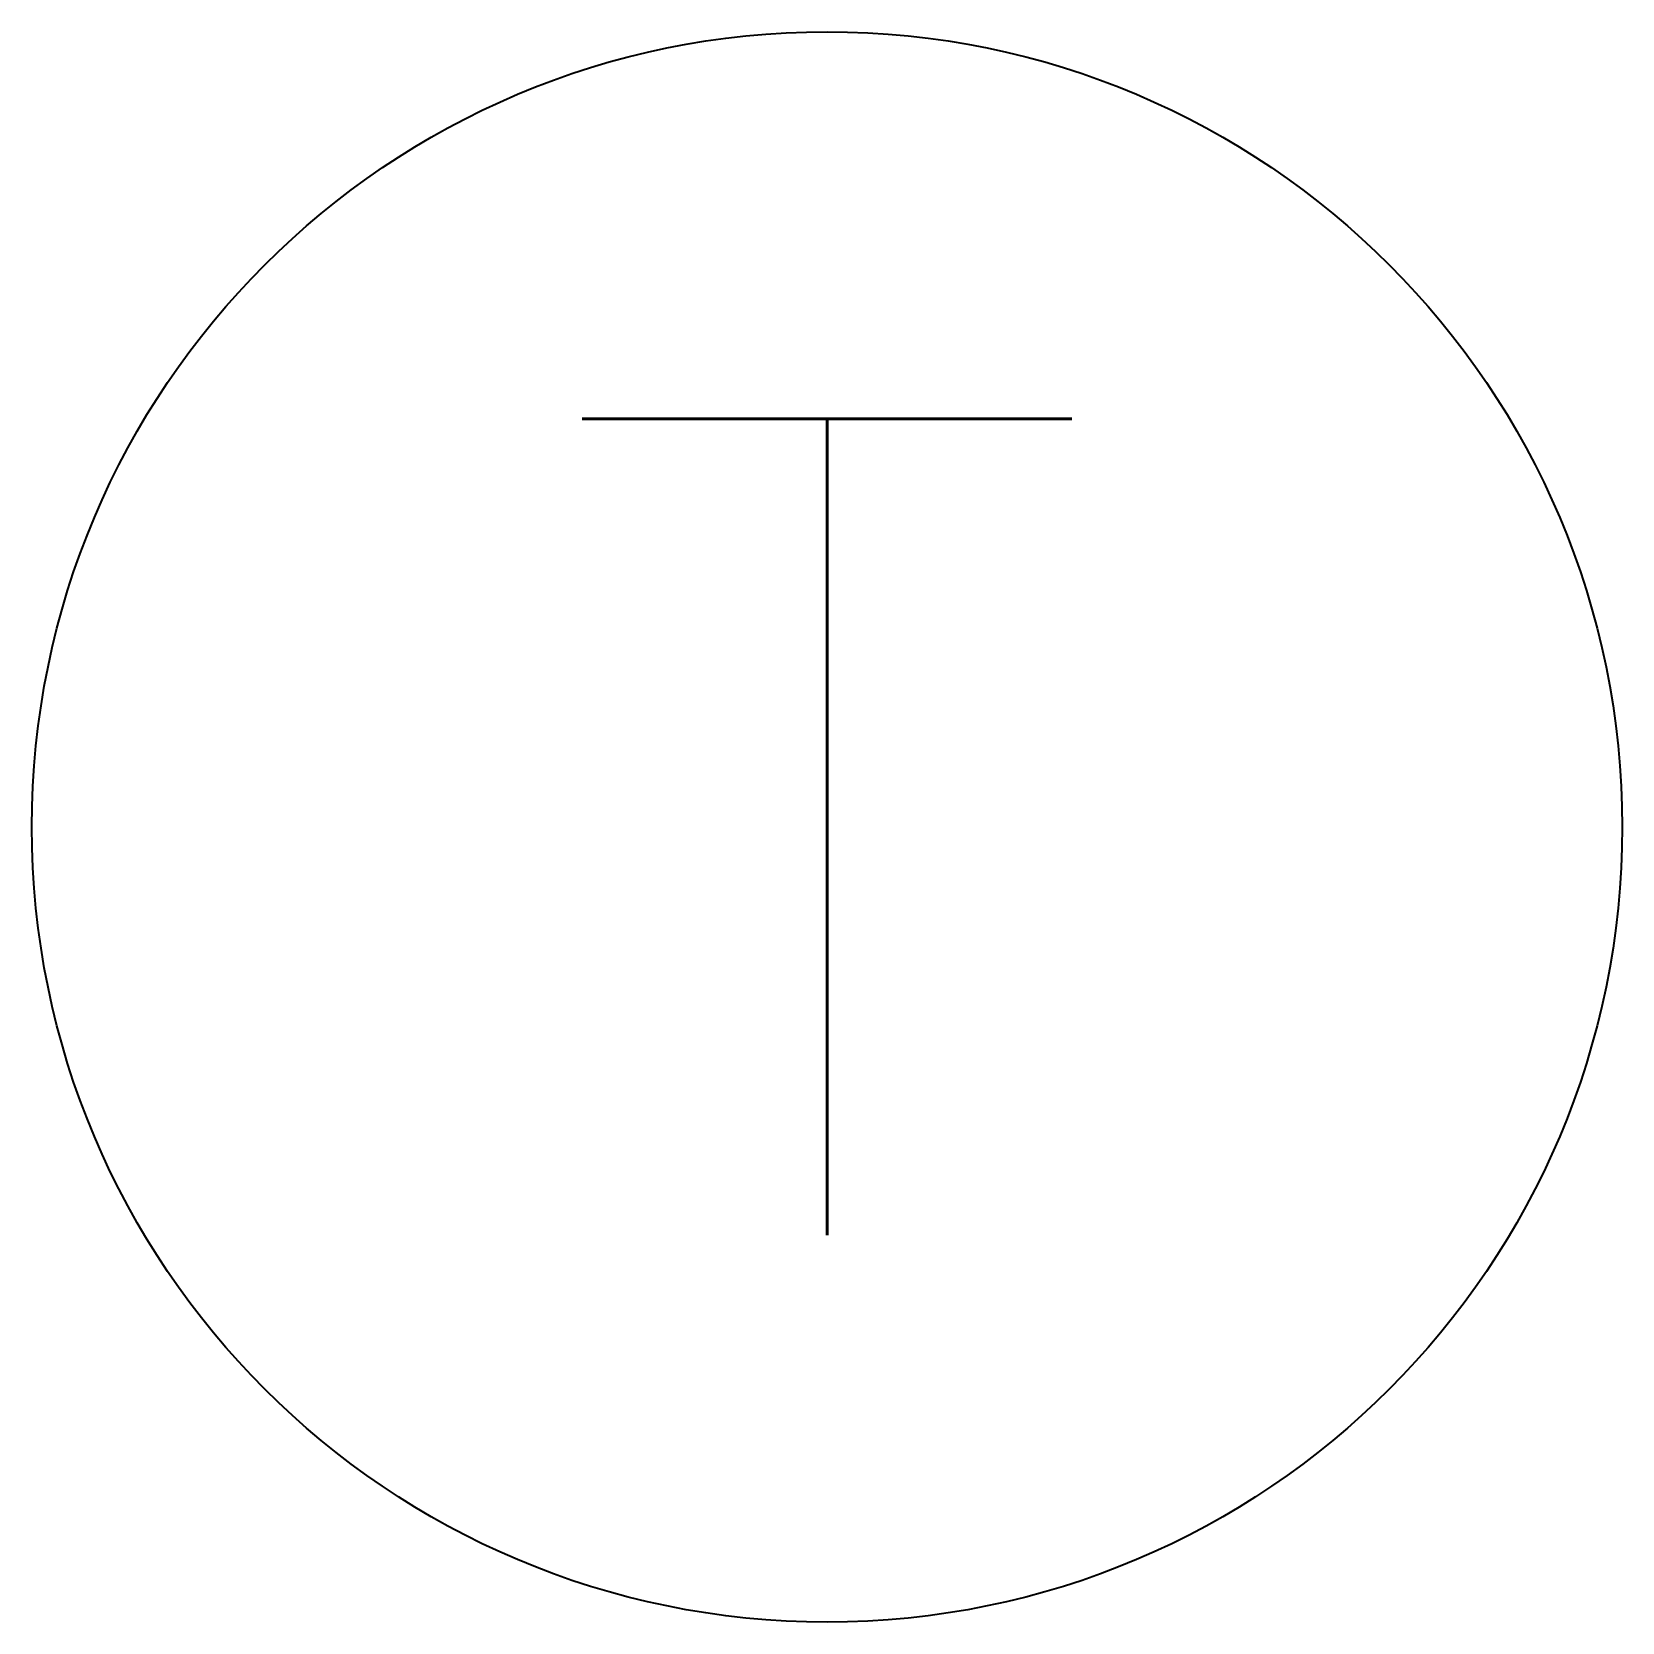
# Model space of a CAD drawing. Extents: x 578.502 to 578.685, y 200.686 to 200.869.
import ezdxf
from ezdxf.enums import TextEntityAlignment as Align

# ---------------------------------------------------------------- set-up
doc = ezdxf.new("R2010")
doc.units = 0
doc.header["$LTSCALE"] = 96
doc.header["$MEASUREMENT"] = 0
doc.layers.get('0').update_dxf_attribs({"linetype": 'CONTINUOUS'})
doc.styles.add('ROMANS', font='ROMANS.shx', dxfattribs={"height": 9})

msp = doc.modelspace()

# ---------------------------------------------------------------- linework, layer by layer
msp.add_circle((578.59361, 200.77775), 0.09132)

# ---------------------------------------------------------------- texts
at = {"color": 1, "style": 'ROMANS'}
msp.add_text('T', height=0.09375, dxfattribs=at).set_placement((578.59361, 200.77775), align=Align.MIDDLE)

doc.saveas('drawing.dxf')
